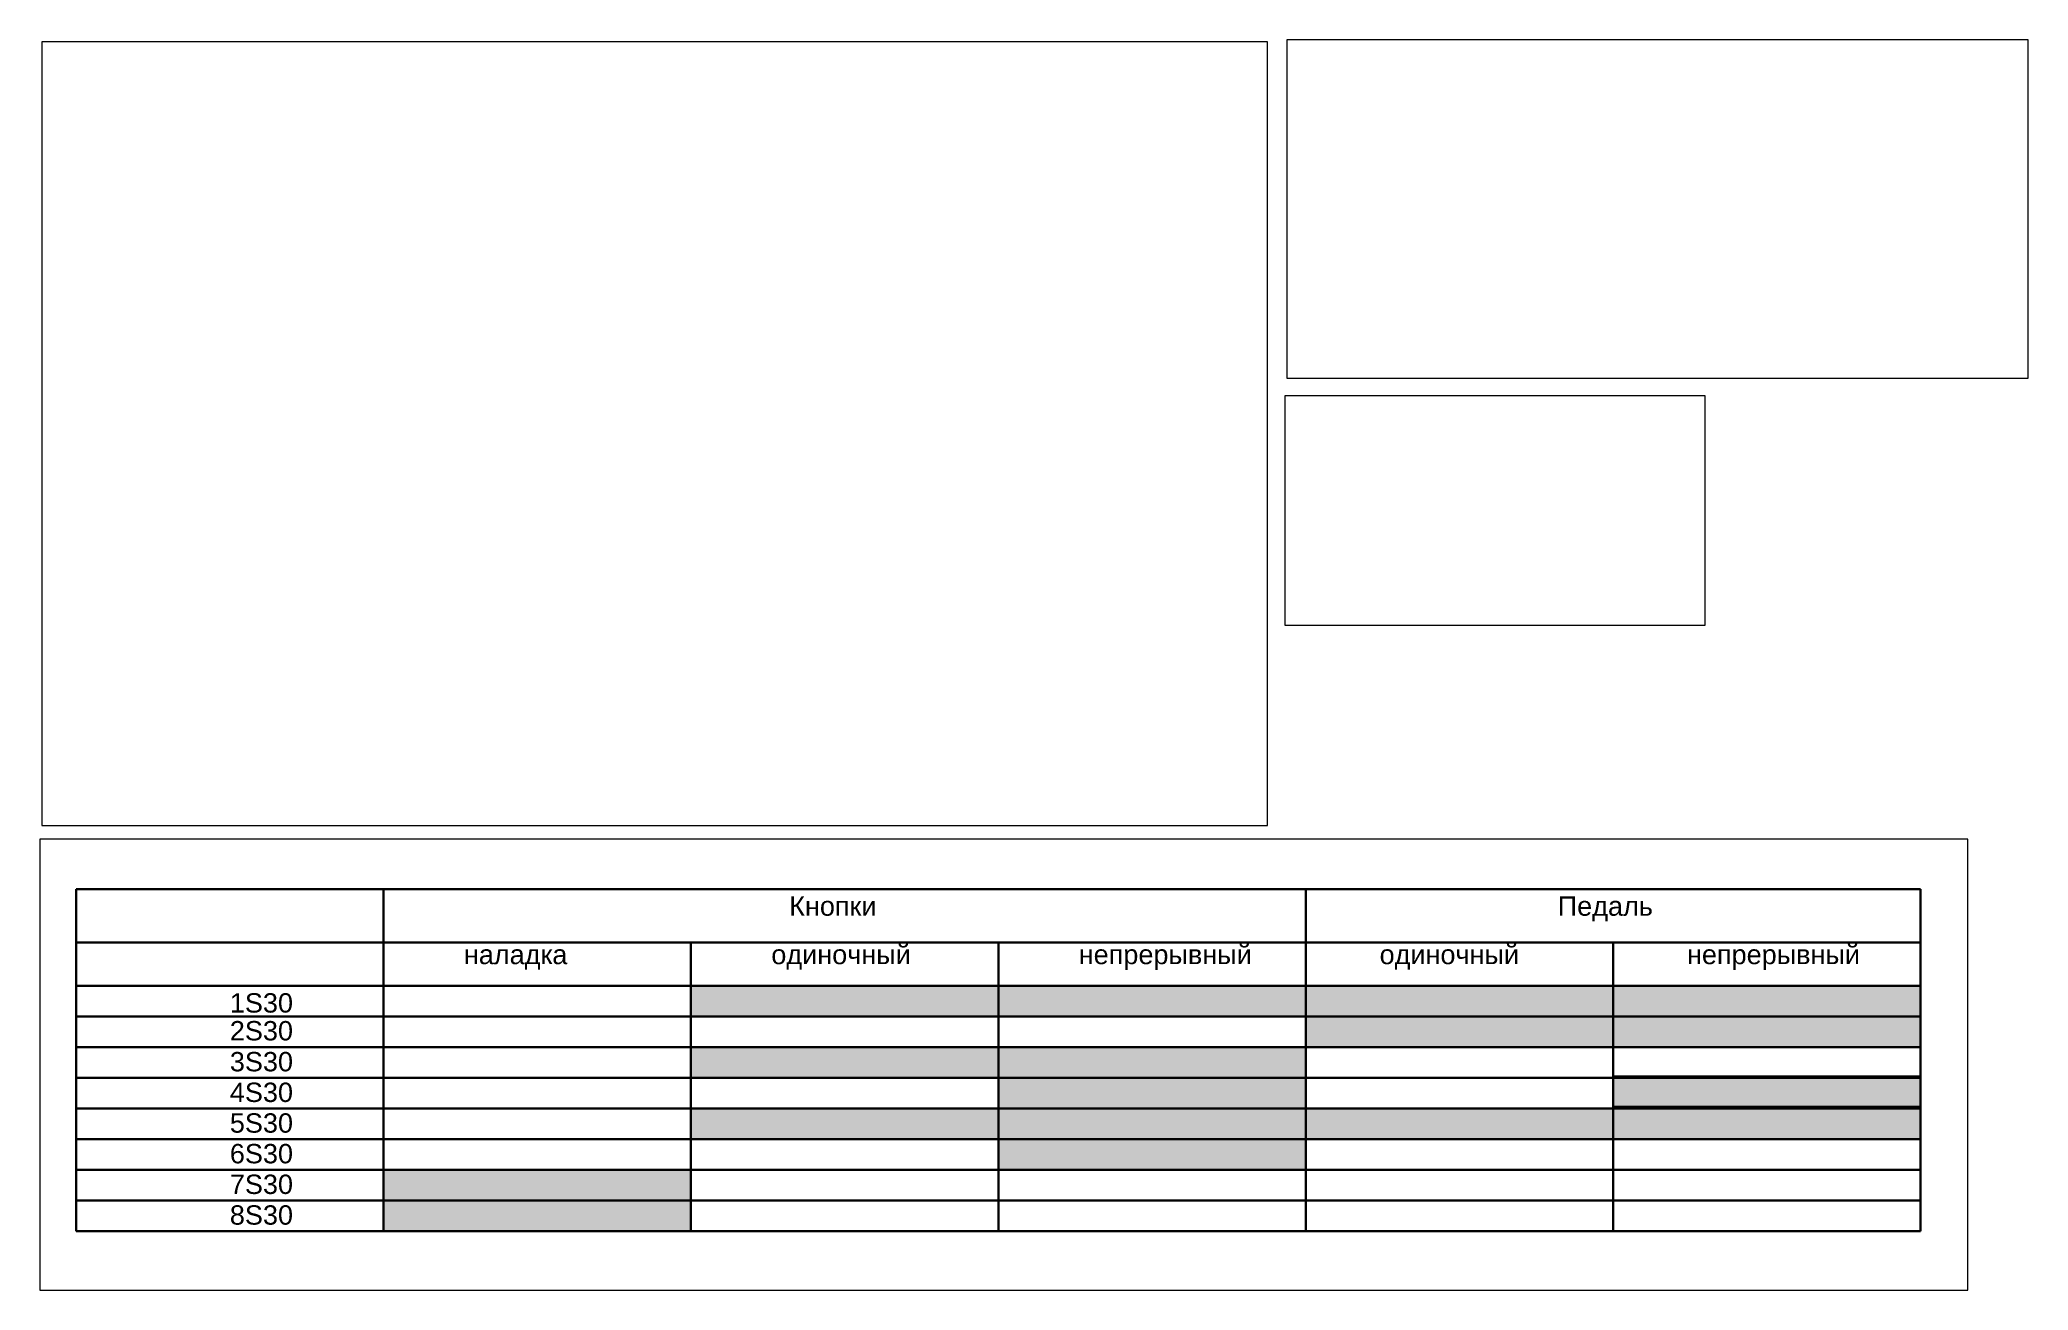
# Paper-space layout 'Лист4' of a CAD drawing. Header units: millimetres. Extents: x 3 to 238, y 52 to 200.
# The model-space entities are those that its viewports show. They can reach past a viewport. Long polylines and large blocks are cut down to what shows.
import ezdxf

# ---------------------------------------------------------------- set-up
doc = ezdxf.new("R2010")
doc.units = ezdxf.units.MM
doc.layers.get('0').update_dxf_attribs({"color": 250, "lineweight": 30})
doc.styles.get("Standard").update_dxf_attribs({"font": 'arial.ttf'})

# ---------------------------------------------------------------- blocks, each defined once
blk = doc.blocks.new('*T16')
at = {"color": 0, "linetype": 'ByBlock', "lineweight": -2, "transparency": 16777216}
for p, q in [((0, 0), (381, 0)), ((0, 0), (0, -70.67)), ((381, 0), (381, -70.67)), ((0, -11), (381, -11)), ((63.5, -11), (63.5, -70.67)), ((127, -11), (127, -70.67)), ((190.5, -11), (190.5, -70.67)), ((254, -11), (254, -70.67)), ((317.5, -11), (317.5, -70.67)), ((0, -20), (381, -20)), ((0, -26.33), (381, -26.33)), ((0, -32.67), (381, -32.67)), ((0, -39), (381, -39)), ((0, -45.33), (381, -45.33)), ((0, -51.67), (381, -51.67)), ((0, -58), (381, -58)), ((0, -64.33), (381, -64.33)), ((0, -70.67), (381, -70.67))]:
    blk.add_line(p, q, dxfattribs=at)

msp = doc.modelspace()

# ---------------------------------------------------------------- hatches: boundary and pattern name
h = msp.add_hatch(color=255)
h.dxf.hatch_style = 1
h.set_gradient(color2=(0, 0, 0), tint=1)
h.paths.add_polyline_path([(675.5, -464.33), (675.5, -458), (612, -458), (612, -464.33)])
h = msp.add_hatch(color=255)
h.dxf.hatch_style = 1
h.set_gradient(color2=(0, 0, 0), tint=1)
h.paths.add_polyline_path([(739, -464.33), (739, -458), (675.5, -458), (675.5, -464.33)])
h = msp.add_hatch(color=255)
h.dxf.hatch_style = 1
h.set_gradient(color2=(0, 0, 0), tint=1)
h.paths.add_polyline_path([(802.5, -464.33), (802.5, -458), (739, -458), (739, -464.33)])
h = msp.add_hatch(color=255)
h.dxf.hatch_style = 1
h.set_gradient(color2=(0, 0, 0), tint=1)
h.paths.add_polyline_path([(866, -464.33), (866, -458), (802.5, -458), (802.5, -464.33)])
h = msp.add_hatch(color=255)
h.dxf.hatch_style = 1
h.set_gradient(color2=(0, 0, 0), tint=1)
h.paths.add_polyline_path([(802.5, -470.67), (802.5, -464.33), (739, -464.33), (739, -470.67)])
h = msp.add_hatch(color=255)
h.dxf.hatch_style = 1
h.set_gradient(color2=(0, 0, 0), tint=1)
h.paths.add_polyline_path([(866, -470.67), (866, -464.33), (802.5, -464.33), (802.5, -470.67)])
h = msp.add_hatch(color=255)
h.dxf.hatch_style = 1
h.set_gradient(color2=(0, 0, 0), tint=1)
h.paths.add_polyline_path([(675.5, -477), (675.5, -470.67), (612, -470.67), (612, -477)])
h = msp.add_hatch(color=255)
h.dxf.hatch_style = 1
h.set_gradient(color2=(0, 0, 0), tint=1)
h.paths.add_polyline_path([(739, -477), (739, -470.67), (675.5, -470.67), (675.5, -477)])
h = msp.add_hatch(color=255)
h.dxf.hatch_style = 1
h.set_gradient(color2=(0, 0, 0), tint=1)
h.paths.add_polyline_path([(739, -483.33), (739, -477), (675.5, -477), (675.5, -483.33)])
h = msp.add_hatch(color=255)
h.dxf.hatch_style = 1
h.set_gradient(color2=(0, 0, 0), tint=1)
h.paths.add_polyline_path([(866, -483), (866, -476.67), (802.5, -476.67), (802.5, -483)])
h = msp.add_hatch(color=255)
h.dxf.hatch_style = 1
h.set_gradient(color2=(0, 0, 0), tint=1)
h.paths.add_polyline_path([(675.5, -489.67), (675.5, -483.33), (612, -483.33), (612, -489.67)])
h = msp.add_hatch(color=255)
h.dxf.hatch_style = 1
h.set_gradient(color2=(0, 0, 0), tint=1)
h.paths.add_polyline_path([(739, -489.67), (739, -483.33), (675.5, -483.33), (675.5, -489.67)])
h = msp.add_hatch(color=255)
h.dxf.hatch_style = 1
h.set_gradient(color2=(0, 0, 0), tint=1)
h.paths.add_polyline_path([(802.5, -489.67), (802.5, -483.33), (739, -483.33), (739, -489.67)])
h = msp.add_hatch(color=255)
h.dxf.hatch_style = 1
h.set_gradient(color2=(0, 0, 0), tint=1)
h.paths.add_polyline_path([(866, -489.67), (866, -483.33), (802.5, -483.33), (802.5, -489.67)])
h = msp.add_hatch(color=255)
h.dxf.hatch_style = 1
h.set_gradient(color2=(0, 0, 0), tint=1)
h.paths.add_polyline_path([(739, -496), (739, -489.67), (675.5, -489.67), (675.5, -496)])
h = msp.add_hatch(color=255)
h.dxf.hatch_style = 1
h.set_gradient(color2=(0, 0, 0), tint=1)
h.paths.add_polyline_path([(612, -502.33), (612, -496), (548.5, -496), (548.5, -502.33)])
h = msp.add_hatch(color=255)
h.dxf.hatch_style = 1
h.set_gradient(color2=(0, 0, 0), tint=1)
h.paths.add_polyline_path([(612, -508.67), (612, -502.33), (548.5, -502.33), (548.5, -508.67)])

# ---------------------------------------------------------------- linework, layer by layer
for p, q in [((548.5, -449), (548.5, -438)), ((739, -449), (739, -438))]:
    msp.add_line(p, q)
for points in [[(612, -458), (675.5, -458), (675.5, -464.33), (612, -464.33)], [(675.5, -458), (739, -458), (739, -464.33), (675.5, -464.33)], [(739, -458), (802.5, -458), (802.5, -464.33), (739, -464.33)], [(802.5, -458), (866, -458), (866, -464.33), (802.5, -464.33)], [(739, -464.33), (802.5, -464.33), (802.5, -470.67), (739, -470.67)], [(802.5, -464.33), (866, -464.33), (866, -470.67), (802.5, -470.67)], [(612, -470.67), (675.5, -470.67), (675.5, -477), (612, -477)], [(675.5, -470.67), (739, -470.67), (739, -477), (675.5, -477)], [(675.5, -477), (739, -477), (739, -483.33), (675.5, -483.33)], [(802.5, -476.67), (866, -476.67), (866, -483), (802.5, -483)], [(612, -483.33), (675.5, -483.33), (675.5, -489.67), (612, -489.67)], [(675.5, -483.33), (739, -483.33), (739, -489.67), (675.5, -489.67)], [(739, -483.33), (802.5, -483.33), (802.5, -489.67), (739, -489.67)], [(802.5, -483.33), (866, -483.33), (866, -489.67), (802.5, -489.67)], [(675.5, -489.67), (739, -489.67), (739, -496), (675.5, -496)], [(548.5, -496), (612, -496), (612, -502.33), (548.5, -502.33)], [(548.5, -502.33), (612, -502.33), (612, -508.67), (548.5, -508.67)]]:
    msp.add_lwpolyline(points, close=True)

# ---------------------------------------------------------------- block references
msp.add_blockref('*T16', (485, -438))

# ---------------------------------------------------------------- texts
for s, p in [('Кнопки', (632.29, -443.5)), ('Педаль', (791.04, -443.5)), ('наладка', (565.1, -453.5)), ('одиночный ', (628.6, -453.5)), ('непрерывный', (692.1, -453.5)), ('одиночный ', (754.24, -453.5)), ('непрерывный', (817.74, -453.5)), ('1S30', (516.75, -463.5)), ('2S30', (516.75, -469.25)), ('3S30', (516.75, -475.64)), ('4S30', (516.75, -481.97)), ('5S30', (516.75, -488.31)), ('6S30', (516.75, -494.64)), ('7S30', (516.75, -500.97)), ('8S30', (516.75, -507.31))]:
    msp.add_text(s, height=4).set_placement(p)

psp = doc.layouts.new('Лист4')

# ---------------------------------------------------------------- viewports
at = {"layer": 'Defpoints', "view_target_point": (2344.07, 8973.98)}
for center, size, view_center_point, view_height, status in [((194, 179.74), (87.5, 39.9403), (-1326.17, -9378.24), 69.8955, 4), ((174.82, 144.16), (49.61, 27.0859), (-1210.82, -9361.32), 47.4004, 5), ((116.84, 78.74), (227.59, 53.2537), (-1667.43, -9448.24), 93.194, 3)]:
    psp.add_viewport(center=center, size=size, view_center_point=view_center_point, view_height=view_height, status=status, dxfattribs=at)
psp.add_viewport(center=(75.62, 153.23), size=(144.67, 92.5056), view_center_point=(-1250.18, -8942.34), view_height=161.8849, dxfattribs=at)

doc.saveas('drawing.dxf')
